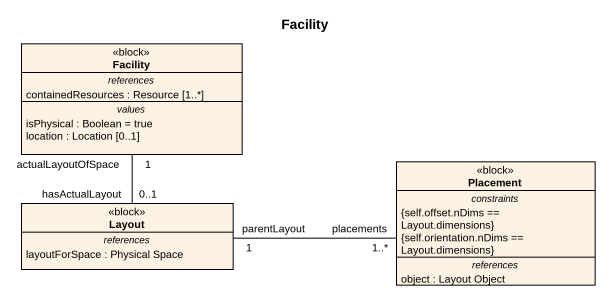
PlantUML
@startuml
title Facility
hide circle
hide empty members
class Facility <<block>> {
  -- references --
  containedResources : Resource [1..*]
  -- values --
  isPhysical : Boolean = true
  location : Location [0..1]
}
class Placement <<block>> {
  -- constraints --
  {self.offset.nDims == Layout.dimensions}
  {self.orientation.nDims == Layout.dimensions}
  -- references --
  object : Layout Object
}
class Layout <<block>> {
  -- references --
  layoutForSpace : Physical Space
}
Facility "actualLayoutOfSpace\n1" -- "hasActualLayout\n0..1" Layout
Layout "parentLayout\n1" -right- "placements\n1..*" Placement
@enduml
